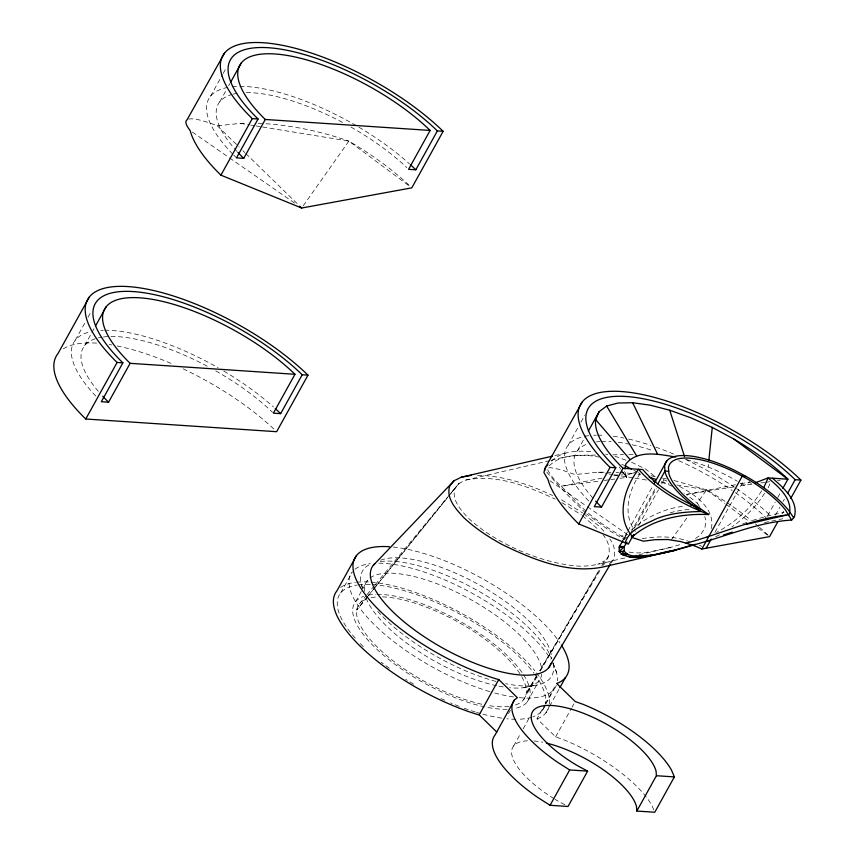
<?xml version="1.0" encoding="UTF-8"?>
<svg xmlns="http://www.w3.org/2000/svg" width="855" height="855" viewBox="0 0 855 855"><rect width="100%" height="100%" fill="white"/><g stroke="black" fill="none" stroke-linecap="round" stroke-linejoin="round"><path stroke-width="0.64" stroke-dasharray="4.28 3.21" d="M708.154 467.065L708.432 464.425M711.403 528.518C715.411 507.282 693.138 493.41 677.085 485.127M549.797 460.663L465.9 480.04L459.06 483.364L455.01 488.173C451.248 499.833 460.856 510.072 468.177 517.938C482.84 531.692 500.41 541.867 518.611 550.182C537.132 558.123 556.616 564.3 576.783 566.01C593.263 567.293 608.963 561.051 624.92 558.016M603.106 565.326C611.667 556.626 610.844 543.673 602.978 534.877M611.122 563.028C617.011 555.953 615.023 545.779 609.765 538.939M768.153 487.799L770.323 482.99M75.315 340.151L85.457 321.865M87.99 317.291L91.154 311.573M210.48 96.305L222.524 74.588M223.155 73.445L226.319 67.727M84.645 345.602L94.146 328.448M219.81 101.756L226.148 90.32M228.68 85.746L229.952 83.459M340.685 593.007L352.431 571.803M355.605 601.717L362.413 589.448M363.033 588.326L367.361 580.513M568.254 445.081L578.397 426.784M580.93 422.21L584.735 415.348M577.585 450.521L585.825 435.665M508.522 713.636L510.424 710.216M527.257 701.923L539.013 680.719M627.271 532.152L621.991 541.664L626.394 534.899L621.382 536.053C602.241 525.109 584.264 511.718 570.082 494.703L569.793 494.457C561.649 486.42 551.657 479.067 546.976 468.262L550.438 467.653L560.677 469.652L575.116 474.568L598.115 472.152L605.81 472.259M627.912 530.987L653.102 485.533M630.905 532.537L655.293 488.526M513.684 745.966L520.631 733.43M523.164 728.866L530.111 716.33M634.463 528.08L656.277 488.718M638.589 525.622L658.457 489.787M661.663 484.005L664.869 478.223M653.819 809.963L651.884 805.399A91.977 32.96 29 0 0 563.317 739.618L555.622 736.871L537.015 718.734L544.603 705.054M545.234 703.911L555.974 684.534M542.188 710.633L545.276 705.054M545.896 703.943L553.944 689.429M545.918 712.814L559.191 688.874M555.622 736.871L571.418 708.368M572.048 707.224L573.951 703.804M714.951 532.387L744.032 479.922M767.63 515.8L775.229 502.077M777.761 497.503L780.305 492.94M775.485 515.138L779.931 507.133M783.095 501.415L784.366 499.128M782.368 513.545L783.65 511.237M523.527 699.743L537.592 675.664M540.274 671.068L599.195 570.146L539.687 670.705M536.993 675.279L526.178 693.565L537.164 675.247M539.911 670.673L600.36 569.911M640.042 473.777C628.778 490.075 622.055 514.347 635.393 531.404M761.655 490.791C750.829 508.479 734.702 522.747 716.469 532.451M764.616 493.164C756.29 506.523 744.801 517.884 731.923 526.872M303.194 205.852L348.861 141.107A142.828 51.182 29 0 1 410.047 186.166M671.367 539.879L688.157 516.078M699.508 506.374L697.263 503.168L706.636 489.883A142.828 51.182 29 0 1 725.735 501.778M367.522 596.64L356.685 610.075L365.919 598.65M368.355 595.614L375.024 587.342M375.858 586.316L447.507 497.471M450.841 493.335L455.01 488.173M366.763 597.613L372.63 590.335M373.475 589.298L448.148 496.862M448.993 495.825L459.06 483.364L450.606 493.581M359.335 603.897L366.1 595.721M366.945 594.706L374.554 585.515M375.398 584.489L449.762 494.596M608.6 556.167L601.845 565.55L604.549 560.976L597.709 564.3M609.508 563.627L613.837 558.486M631.589 529.854C646.337 516.976 665.051 508.169 684.652 506.139M551.496 461.155C562.195 450.414 579.22 450.414 593.274 451.878M549.348 465.815C561.094 453.652 580.246 455.373 595.625 455.106M623.658 539.762L626.608 537.207M695.521 538.511L700.448 534.952L704.948 528.048L705.888 520.203L704.755 516.57M621.446 474.236L624.022 473.723L625.967 475.818L634.463 472.035M751.278 483.706L749.653 481.953L744.16 485.255L740.216 485.886M715.656 536.79L722.208 533.445M632.454 473.413L636.131 471.917M742.803 523.826L747.633 522.181M752.464 520.535L757.295 518.899M670.192 512.925L675.29 511.311L689.899 509.142M639.177 554.713L670.277 547.531L682.343 543.908M759.7 518.248L774.085 514.315L783.971 512.54M764.402 522.597L782.763 518.75M537.015 718.734L538.532 718.328A121.186 43.434 29 0 0 549.295 704.958M554.916 455.565L565.305 453.171M551.09 460.364C566.726 455.929 583.057 453.631 599.152 457.115M670.277 547.531C656.394 549.989 641.945 555.269 627.837 551.742M523.816 687.677L533.873 685.571M602.144 478.084L560.966 486.281L599.024 481.151M613.719 475.775L620.153 474.493M735.439 484.753L686.341 494.457L684.032 493.121M740.612 483.738L749.653 481.953M465.9 480.04C496.67 473.969 527.759 486.153 555.184 499.128M733.643 486.933L686.341 494.457L697.263 503.168M751.759 484.208L744.16 485.255L738.464 481.942M760.8 482.957L764.669 482.423M765.962 482.241L769.831 481.707M777.58 480.638L780.166 480.286M604.282 480.446L609.53 479.741M610.844 479.559L614.777 479.035M620.025 478.319L626.587 477.432L624.695 470.25M188.709 119.123A146.921 19.451 31.2 0 1 217.341 125.803L240.341 123.377A146.921 64.553 15.3 0 1 246.529 123.206M642.191 538.597C658.008 536.064 674.552 535.946 689.729 541.749M612.875 454.828L623.498 454.657M628.81 454.571L634.111 454.486M477.592 475.348C503.755 475.647 529.192 484.454 552.629 495.537M607.093 472.281L610.951 472.345M616.081 472.42L618.646 472.462M619.928 472.473L632.807 473.585M637.969 474.183L640.555 474.493M240.341 123.377L249.489 124.873M250.804 125.087L254.726 125.728M256.03 125.942L261.256 126.797M262.571 127.01L348.861 141.107L409.673 186.272M598.115 472.152L607.307 473.649M608.61 473.862L612.554 474.504M613.869 474.717L633.555 477.934M634.87 478.148L646.679 480.083M661.118 482.444L668.984 483.727M676.839 485.009L706.636 489.883L724.773 503.349M614.905 456.175L626.501 460.439M651.125 475.722L658.286 477.582M662.582 478.116L666.398 478.918M674.018 480.51L706.636 489.883M686.64 459.637C704.317 464.789 721.513 471.821 737.331 481.269M605.629 454.058L607.777 454.764M663.234 479.559L666.943 481.044M661.439 481.643L672.5 486.41M621.842 464.404L625.294 465.825M699.508 545.34L701.731 546.302M631.503 462.202L645.771 469.181L654.962 476.524M633.833 470.314L637.296 472.003M621.382 536.053L626.426 538.629M564.802 804.737L558.315 801.253A70.334 25.201 29 0 1 555.098 799.34M561.617 499.908L582.65 512.947M561.992 502.655L581.411 514.945M192.343 132.065L228.424 157.128M229.514 157.886L296.204 204.217M550.011 480.767L586.327 505.989M587.406 506.737L627.463 534.567L625.326 535.647L624.171 539.313L609.69 530.848L586.765 513.951M583.719 513.695L599.772 526.691L605.415 533.028M582.415 515.651L597.944 529.224M725.842 504.14L749.311 521.571M757.84 527.909L768.506 535.829M585.793 513.182C572.059 499.577 558.283 485.918 545.918 471.073M638.45 472.569L639.85 473.852M217.341 125.803L239.133 147.049M242.927 150.737L244.819 152.585M245.77 153.515L297.882 204.313M619.244 467.012L620.719 469.096M621.446 470.143L626.587 477.432L624.3 471.49M624.022 473.723L626.587 477.432M552.715 662.155L556.445 672.308M361.494 584.948L362.734 588.336M340.696 587.374A121.186 43.434 29 0 1 355.456 582.351M356.631 582.223A121.186 43.434 29 0 1 369.884 582.063M371.102 582.159A121.186 43.434 29 0 1 534.813 670.715M536.545 672.896A121.186 43.434 29 0 1 549.423 703.825M554.04 798.677A70.334 25.201 29 0 1 527.792 740.783M533.958 740.975A70.334 25.201 29 0 1 542.765 742.268M544.913 705.428A116.857 41.874 29 0 1 532.986 716.8M531.874 717.185A116.857 41.874 29 0 1 517.115 719.279M515.822 719.279A116.857 41.874 29 0 1 506.833 718.777M501.81 718.157A116.857 41.874 29 0 1 481.664 713.84M480.403 713.487A116.857 41.874 29 0 1 476.577 712.365M475.295 711.98A116.857 41.874 29 0 1 464.222 708.239M459.199 706.358A116.857 41.874 29 0 1 450.649 702.885M444.632 700.245A116.857 41.874 29 0 1 441.009 698.588M413.681 684.192A116.857 41.874 29 0 1 405.665 679.308M389.335 668.279A116.857 41.874 29 0 1 381.212 662.155M363.343 646.626A116.857 41.874 29 0 1 358.715 641.934M355.274 638.193A116.857 41.874 29 0 1 357.176 585.023M358.523 584.841A116.857 41.874 29 0 1 371.059 584.478M372.438 584.553A116.857 41.874 29 0 1 533.937 673.195M534.717 674.242A116.857 41.874 29 0 1 545.437 703.056M393.204 547.04A121.186 43.434 29 0 1 560.014 642.949M380.528 560.239A101.713 36.455 29 0 1 482.786 586.915A101.713 36.455 29 0 1 551.721 658.863M523.538 674.777A99.543 35.675 29 0 1 514.603 708.474M507.111 709.255A99.543 35.675 29 0 1 389.805 660.37A99.543 35.675 29 0 1 363.674 596.384M368.259 595.166A99.543 35.675 29 0 1 375.762 594.385M377.087 594.353A99.543 35.675 29 0 1 522.865 673.74M521.732 676.7A95.215 34.125 29 0 1 514.325 705.322M508.992 706.401A95.215 34.125 29 0 1 486.741 705.247M481.75 704.231A95.215 34.125 29 0 1 382.623 652.087A95.215 34.125 29 0 1 365.138 599.569M371.113 597.688A95.215 34.125 29 0 1 377.386 596.929M382.495 596.886A95.215 34.125 29 0 1 519.968 673.783M541.781 674.264A99.543 35.675 29 0 1 509.559 687.719M503.21 686.918A99.543 35.675 29 0 1 497.856 685.945M496.702 685.71A99.543 35.675 29 0 1 366.335 598.521M364.54 591.436A99.543 35.675 29 0 1 369.029 578.782M369.991 578.001A99.543 35.675 29 0 1 466.702 597.356A99.543 35.675 29 0 1 541.846 669.796M556.284 685.357A116.857 41.874 29 0 1 518.59 697.573M513.556 696.953A116.857 41.874 29 0 1 490.888 691.919M489.605 691.545A116.857 41.874 29 0 1 384.323 633.865A116.857 41.874 29 0 1 351.726 572.754M355.028 569.238A116.857 41.874 29 0 1 370.279 563.637M378.797 563.156A116.857 41.874 29 0 1 550.577 659.184M552.982 663.491A116.857 41.874 29 0 1 557.321 680.762M553.046 663.501A108.2 38.774 29 0 1 505.658 683.69M496.018 681.424A108.2 38.774 29 0 1 376.809 610.331M362.541 588.24A108.2 38.774 29 0 1 370.407 564.172M380.336 561.521A108.2 38.774 29 0 1 478.672 591.179A108.2 38.774 29 0 1 551.667 658.863M63.356 348.808A142.828 51.182 29 0 1 96.861 343.144M109.194 344.533A142.828 51.182 29 0 1 111.791 344.96M117.103 345.954A142.828 51.182 29 0 1 173.576 364.508M183.12 368.847A142.828 51.182 29 0 1 274.882 430.012M95.76 396.057A134.171 48.083 29 0 1 89.155 332.05M100.74 330.34A134.171 48.083 29 0 1 103.359 330.244M104.716 330.222A134.171 48.083 29 0 1 218.121 367.768M223.775 371.059A134.171 48.083 29 0 1 273.408 406.895M98.346 391.344A123.355 44.204 29 0 1 102.055 337.18M103.476 336.977A123.355 44.204 29 0 1 207.936 366.581M215.759 370.899A123.355 44.204 29 0 1 272.521 412.302M236.504 157.865A134.171 48.083 29 0 1 233.661 155.044M232.731 154.092A134.171 48.083 29 0 1 230.968 86.921M232.165 86.783A134.171 48.083 29 0 1 238.534 86.398M239.881 86.376A134.171 48.083 29 0 1 355.562 125.236M358.95 127.213A134.171 48.083 29 0 1 409.513 163.893M236.995 151.421A123.355 44.204 29 0 1 231.908 94.478M233.169 94.136A123.355 44.204 29 0 1 237.22 93.334M246.272 92.629A123.355 44.204 29 0 1 343.101 122.725M350.935 127.053A123.355 44.204 29 0 1 406.777 167.58M258.092 123.355A146.921 64.553 15.3 0 1 263.361 123.601M266.001 123.761A146.921 64.553 15.3 0 1 348.861 141.107M592.985 498.219A123.355 44.204 29 0 1 587.3 444.012M596.416 441.896A123.355 44.204 29 0 1 600.103 441.543M601.386 441.479A123.355 44.204 29 0 1 611.101 441.608M618.283 442.313A123.355 44.204 29 0 1 628.585 444.044M632.102 444.792A123.355 44.204 29 0 1 653.017 450.66M678.72 460.663A123.355 44.204 29 0 1 732.211 490.503M735.407 492.715A123.355 44.204 29 0 1 766.358 518.087M726.825 502.505A142.828 51.182 29 0 1 751.289 520.46M755.403 523.848A142.828 51.182 29 0 1 758.406 526.402M759.39 527.257A142.828 51.182 29 0 1 769.575 536.63M588.7 500.977A134.171 48.083 29 0 1 583.356 436.659M584.649 436.371A134.171 48.083 29 0 1 588.742 435.697M593.68 435.259A134.171 48.083 29 0 1 596.309 435.163M597.656 435.152A134.171 48.083 29 0 1 604.709 435.377M613.249 436.242A134.171 48.083 29 0 1 623.723 438.027M628.553 439.064A134.171 48.083 29 0 1 650.933 445.434M655.721 447.09A134.171 48.083 29 0 1 674.862 454.625M685.454 459.392A134.171 48.083 29 0 1 734.338 487.126M736.444 488.558A134.171 48.083 29 0 1 770.056 515.202"/><path stroke-width="1.28" d="M627.025 542.198L624.236 546.527L624.236 551.069C627.955 556.915 636.366 555.953 642.383 556.637C660.135 554.329 677.63 549.84 694.762 544.646C726.91 536.149 758.129 521.977 791.634 520.075L794.413 516.773C798.698 500.581 783.372 487.735 772.482 478.191M708.838 460.46L712.268 427.404L690.712 417.742L669.732 410.229L650.131 405.163L632.647 402.726L617.973 403.026L606.655 406.04L599.131 411.65L588.358 431.091M552.319 456.175L461.411 477.165L454.101 480.713L449.773 485.854C445.754 498.315 456.025 509.249 463.838 517.649C475.22 528.347 488.323 536.929 501.981 544.432C532.665 559.341 567.485 573.908 602.198 567.164L676.455 550C659.665 551.357 633.063 565.176 619.138 551.625L619.341 546.452L622.932 540.873M624.92 469.021L625.796 464.126C637.36 449.303 659.654 454.368 675.717 457.051M544.785 468.647L543.94 472.58L547.927 479.324A142.828 51.182 29 0 0 578.696 523.923L628.34 544.122L633.662 534.514M700.437 508.96L699.198 508.469C678.507 498.764 657.762 487.243 642.821 469.566L623.06 468.251A123.355 44.204 29 0 1 595.7 419.645L599.131 411.65M763.814 487.51L768.143 477.902L787.904 479.217L782.838 488.365M582.341 401.85L545.404 467.546L544.678 469.181L545.169 470.079M89.401 296.92L58.055 353.468A142.828 51.182 29 0 0 85.757 419.003L276.635 431.7L307.982 375.153A142.828 51.182 29 0 0 128.207 286.596A142.828 51.182 29 0 0 117.103 362.456L85.757 419.003M95.418 326.161L106.191 306.731M230.583 82.315L241.356 62.875M220.921 175.157L252.268 118.61A142.828 51.182 29 0 1 263.372 42.75A142.828 51.182 29 0 1 443.147 131.307L411.8 187.854L301.676 208.011L220.921 175.157A142.828 51.182 29 0 1 190.152 130.548A146.921 19.451 31.2 0 1 187.01 119.871L224.566 53.074M302.2 374.768A134.171 48.083 29 0 0 133.316 291.576A134.171 48.083 29 0 0 122.885 362.841L101.339 401.711L108.564 402.192L130.12 363.322A123.355 44.204 29 0 1 139.707 297.807A123.355 44.204 29 0 1 294.964 374.287L273.418 413.168L280.643 413.649L302.2 374.768L307.982 375.153M437.365 130.922A134.171 48.083 29 0 0 268.481 47.73A134.171 48.083 29 0 0 258.05 118.995L236.504 157.865L243.728 158.346L265.285 119.476A123.355 44.204 29 0 1 274.872 53.961A123.355 44.204 29 0 1 430.129 130.441L408.583 169.322L415.819 169.803L437.365 130.922L443.147 131.307M356.535 555.494L336.945 590.826A121.186 43.434 29 0 0 367.864 653.295A121.186 43.434 29 0 0 476.556 714.203L479.174 714.876L496.851 732.115M578.696 523.923L610.043 467.386A142.828 51.182 29 0 1 621.147 391.515A142.828 51.182 29 0 1 800.921 480.083L790.683 498.54M800.921 480.083L795.139 479.698A134.171 48.083 29 0 0 626.255 396.506A134.171 48.083 29 0 0 615.824 467.771L594.278 506.641L601.503 507.122L623.06 468.251M479.174 714.876L498.764 679.543L496.146 678.859A121.186 43.434 29 0 1 367.639 597.592A121.186 43.434 29 0 1 389.474 546.73M498.764 679.543L517.371 697.68L514.614 699.732L495.024 735.076A91.977 32.96 29 0 0 538.329 797.843L550.086 805.282L568.041 806.479L587.631 771.135L577.905 765.92A70.334 25.201 29 0 1 531.703 713.53A70.334 25.201 29 0 1 593.68 717.644A70.334 25.201 29 0 1 656.063 771.114L656.416 775.72L636.825 811.053L654.78 812.25L674.371 776.906L671.474 770.056A91.977 32.96 29 0 0 582.907 704.274L575.212 701.528L556.605 683.391L558.123 682.985A121.186 43.434 29 0 0 561.382 645.065M654.396 483.203L666.665 461.069M625.187 542.84C629.398 529.01 644.307 525.002 655.753 519.038C670.192 513.139 685.71 511.814 701.121 511.504L690.712 503.766A74.663 26.751 29 0 1 665.062 472.003L664.592 465.911A74.663 26.751 29 0 1 735.14 470.603L748.029 477.528A74.663 26.751 29 0 1 788.567 510.285L793.664 517.66M657.88 483.866L664.987 471.041L668.717 471.287M559.822 687.73L565.508 677.47M550.086 805.282L569.676 769.949L587.631 771.135M631.279 537.207L643.473 541.215L655.048 539.697L667.926 539.516L681.072 541.664L694.185 545.682L694.762 544.646M694.185 545.682L701.88 549.017L742.247 476.182L745.977 476.427M706.177 548.226L711.274 539.013M787.53 493.421L795.139 479.698M777.89 521.625L769.575 536.63L701.88 549.017M548.718 667.67L610.438 564.172M545.404 467.546L547.959 464.693M622.921 555.344L627.88 554.414L621.254 554.382L624.236 551.069L619.138 551.625L624.236 546.527L619.341 546.452M373.336 565.294L454.101 480.713M708.742 514.56C682.835 504.204 657.046 490.556 638.482 469.277C624.481 487.863 615.269 517.147 632.518 536.587C653.177 518.739 682.108 513.321 708.742 514.56L693.042 503.477A70.334 25.201 29 0 1 668.888 473.552L668.439 467.803A70.334 25.201 29 0 1 734.905 472.227L747.046 478.757A70.334 25.201 29 0 1 785.232 509.612L791.634 520.075M706.871 537.335L708.923 536.299M755.232 482.797L768.143 477.902C778.467 486.955 793.216 499.053 789.176 514.454L788.844 514.849C753.244 518.216 720.434 534.3 686.041 543.182M692.732 545.244L695.03 544.346M706.059 541.482L709.212 540.595M723.394 535.006L732.201 532.163M674.777 550.139L691.781 545.159M619.127 547.777L624.236 546.527M631.813 536L633.694 535.572M745.955 524.436L785.937 515.202M621.254 554.382L625.946 553.303M647.769 556.145L652.461 555.066L635.147 556.231L630.637 557.268L628.34 556.145M657.324 554.168L676.455 550M461.411 477.165L471.426 475.348M690.851 505.38L692.913 505.412M252.268 118.61L258.05 118.995M265.285 119.476L430.129 130.441M117.103 362.456L122.885 362.841M130.12 363.322L294.964 374.287M610.043 467.386L615.824 467.771M656.416 775.72L674.371 776.906M653.241 481.151L655.87 481.589M649.223 477.25L655.411 479.228M625.294 465.825L631.524 469.181M712.268 427.404L733.547 438.85A123.355 44.204 29 0 1 787.904 479.217L733.547 438.85M569.676 769.949L557.909 762.5A91.977 32.96 29 0 1 514.614 699.732M299.485 206.493L301.676 208.011L299.774 206.162M595.7 419.645L629.836 459.317M606.655 406.04L636.686 456.004M632.647 402.726L657.613 454.283M669.732 410.229L684.577 456.73M636.825 811.053L636.473 806.457A70.334 25.201 29 0 0 546.366 743.07M550.983 663.469A101.713 36.455 29 0 1 440.763 646.914A101.713 36.455 29 0 1 375.024 563.52M108.564 402.192A123.355 44.204 29 0 1 102.739 396.25M275.278 408.594A134.171 48.083 29 0 1 280.643 413.649M410.453 164.748A134.171 48.083 29 0 1 415.819 169.803M243.728 158.346A123.355 44.204 29 0 1 237.904 152.404M601.503 507.122A123.355 44.204 29 0 1 595.679 501.18"/></g></svg>
